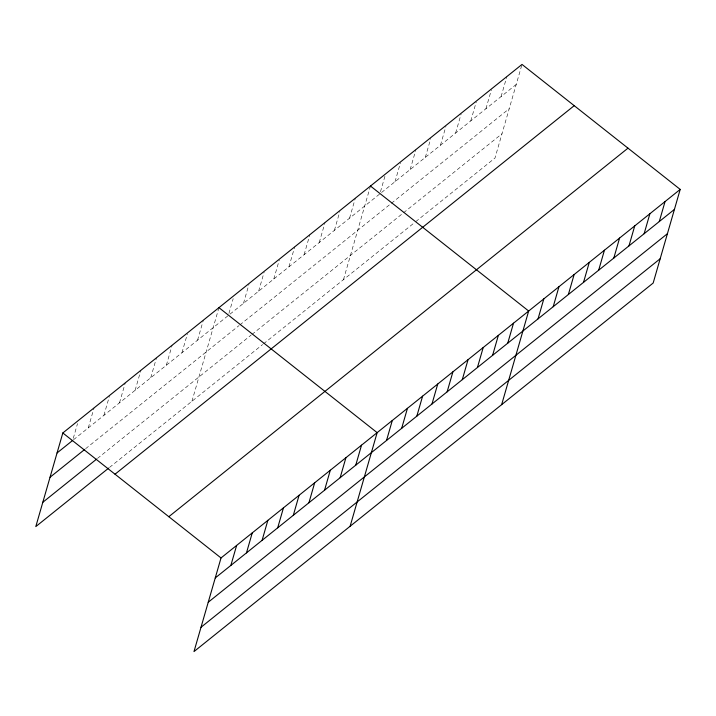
<?xml version="1.0" encoding="UTF-8"?>
<svg xmlns="http://www.w3.org/2000/svg" width="716" height="716" viewBox="0 0 716 716"><rect width="100%" height="100%" fill="white"/><g stroke="black" fill="none" stroke-linecap="round" stroke-linejoin="round"><path stroke-width="0.54" stroke-dasharray="3.58 2.69" d="M73.274 438.326L77.525 423.586M88.274 427.9L94.047 407.896M103.892 415.37L109.36 396.422M119.5 402.84L125.273 382.836M135.118 390.31L140.882 370.306M150.727 377.78L156.5 357.776M166.336 365.25L172.109 345.246M181.954 352.72L187.422 333.772M197.562 340.19L203.335 320.186M191.924 401.291L218.64 308.712M228.932 313.384L233.192 298.653M243.485 303.333L248.953 284.386M258.637 291.17L264.106 272.223M273.789 279.007L279.258 260.06M288.942 266.844L294.715 246.85M304.094 254.681L309.867 234.687M319.246 242.518L325.019 222.524M334.399 230.364L339.867 211.417M349.551 218.201L355.324 198.198M343.447 279.67L370.476 186.035M380.465 191.772L385.02 175.984M395.008 181.712L400.477 162.765M410.161 169.549L415.933 149.554M425.313 157.386L430.781 138.439M440.465 145.223L445.934 126.284M455.618 133.069L461.086 114.121M470.779 120.906L476.247 101.958M485.931 108.743L491.4 89.795M501.084 96.579L506.856 76.585M521.704 65.469L494.98 158.048L415.003 222.237M73.533 439.731L228.323 315.496M230.015 314.145L379.856 193.875M381.538 192.523L516.236 84.416M85.598 448.717L238.992 325.601M239.833 324.93L390.524 203.988M391.366 203.308L509.219 108.716M97.457 458.437L251.128 335.097M251.969 334.426L402.661 213.484M403.502 212.804L501.997 133.749M109.521 467.423L262.638 344.53M263.479 343.859L414.161 222.918"/><path stroke-width="1.07" d="M680.2 189.409L221.02 557.952L193.991 651.578L653.171 283.035L680.2 189.409L522.009 64.422L62.829 432.965L35.8 526.591L108.653 468.121M230.856 565.416L236.629 545.422M246.474 552.886L252.247 532.883M262.083 540.356L267.856 520.353M277.692 527.826L283.464 507.823M293.309 515.296L299.082 495.293M308.918 502.766L314.691 482.763M324.536 490.236L330.309 470.233M340.145 477.706L345.918 457.703M355.754 465.176L361.526 445.173M350.115 526.278L377.144 432.643L218.944 307.656M386.524 440.483L392.296 420.48M401.676 428.32L407.449 408.317M416.828 416.157L422.601 396.163M431.981 403.994L437.753 384M447.133 391.831L452.906 371.837M462.285 379.668L468.058 359.674M477.438 367.505L483.21 347.511M492.59 355.351L498.363 335.348M507.742 343.188L513.515 323.185M501.648 404.656L528.668 311.021L370.476 186.035M538.047 318.862L543.82 298.867M553.208 306.699L558.972 286.704M568.361 294.536L574.134 274.541M583.513 282.373L589.286 262.378M598.665 270.218L604.438 250.215M613.818 258.055L619.591 238.052M628.97 245.892L634.743 225.889M644.123 233.729L649.895 213.726M659.275 221.566L665.048 201.572M57.056 452.96L72.665 440.43M50.039 477.259L84.73 449.415M42.817 502.292L96.588 459.135M115.025 474.207L574.214 105.664M168.815 516.701L627.995 148.158M215.248 577.946L674.427 209.403M208.231 602.245L667.41 233.702M201.008 627.279L660.188 258.736M62.829 432.965L221.02 557.952"/></g></svg>
